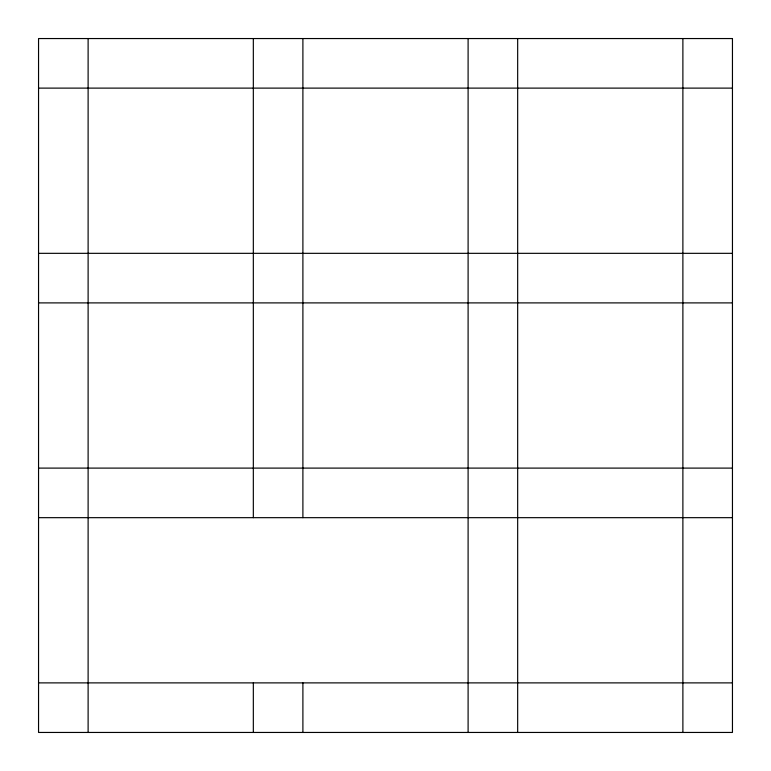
<?xml version="1.0" encoding="UTF-8"?>
<svg xmlns="http://www.w3.org/2000/svg" width="771" height="771" viewBox="0 0 771 771"><rect width="100%" height="100%" fill="white"/><g stroke="black" fill="none" stroke-linecap="round" stroke-linejoin="round"><path stroke-width="1.16" d="M38.55 88.116L732.45 88.116M38.55 253.331L732.45 253.331M38.55 302.897L732.45 302.897M38.55 468.103L732.45 468.103M38.55 517.669L732.45 517.669M38.55 682.884L732.45 682.884M682.884 38.55L682.884 732.45M517.669 38.55L517.669 732.45M468.103 38.55L468.103 732.45M302.897 38.55L302.897 517.669M302.897 682.884L302.897 732.45M253.331 38.55L253.331 517.669M253.331 682.884L253.331 732.45M88.116 38.55L88.116 732.45M732.45 38.55L38.55 38.55L38.55 732.45L732.45 732.45L732.45 38.55"/></g></svg>
